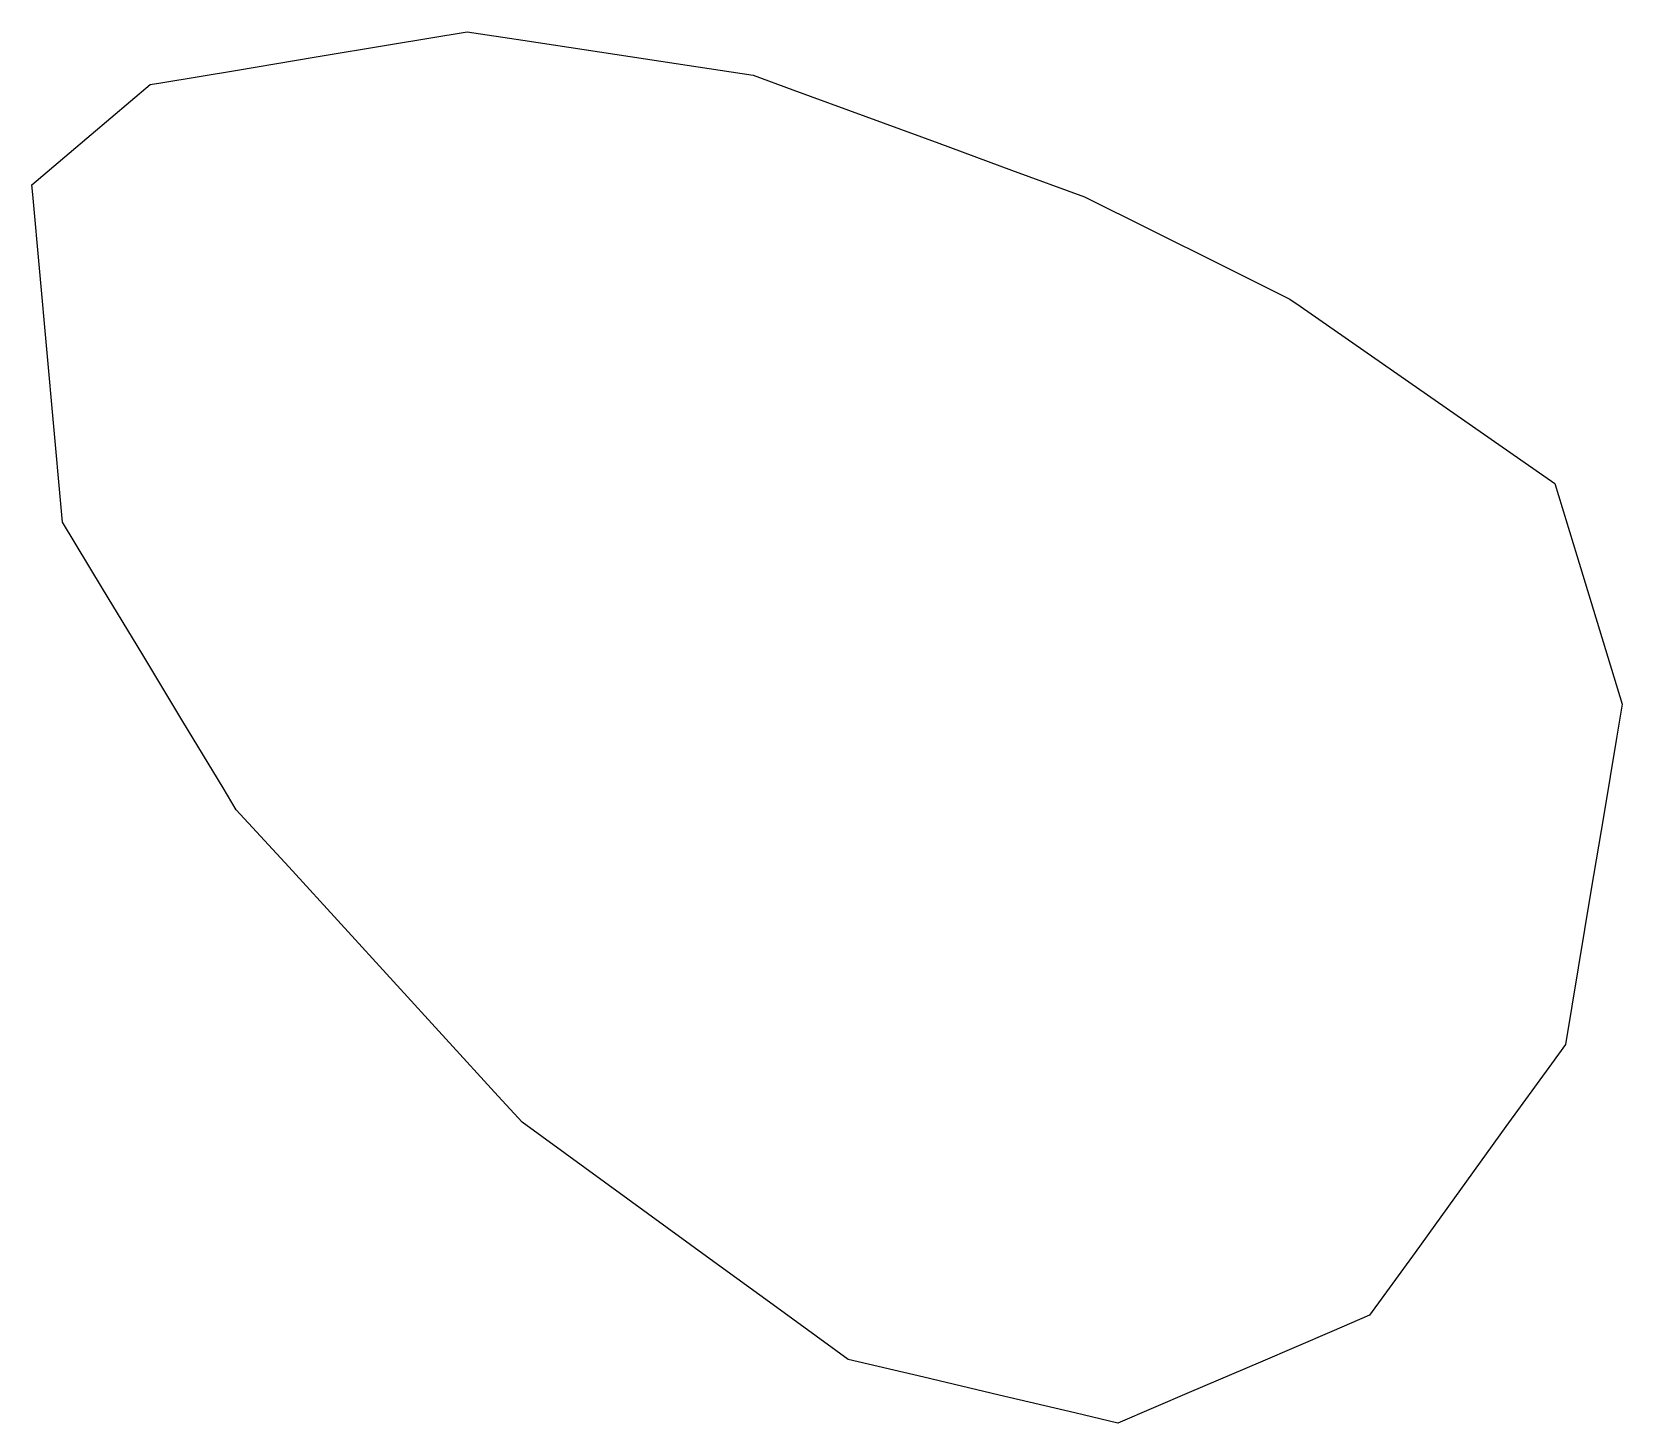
# Model space of a CAD drawing. Header units: millimetres. Extents: x 0 to 2762, y 6 to 2482.
# Drawn here: x 1436.47 to 1456.96, y 982.78 to 1000.71 of the extents above; entities that cross this region are included whole.
import ezdxf

# ---------------------------------------------------------------- set-up
doc = ezdxf.new("R2010")
doc.units = ezdxf.units.MM
doc.layers.add('ALL_HOLES', color=1, linetype='Continuous')
doc.layers.add('OUTLINE_ISLAND_01_HOLE_49', color=1, linetype='Continuous')

msp = doc.modelspace()

# ---------------------------------------------------------------- linework, layer by layer
at = {"layer": 'ALL_HOLES'}
msp.add_lwpolyline([(1436.4659, 998.7402), (1437.2293, 999.3862), (1437.9927, 1000.0321), (1438.1303, 1000.055), (1439.1168, 1000.219), (1440.1032, 1000.3831), (1441.0897, 1000.5471), (1442.0761, 1000.7112), (1442.7955, 1000.602), (1443.7842, 1000.4519), (1444.7729, 1000.3018), (1445.7615, 1000.1518), (1446.2764, 999.9631), (1447.2154, 999.619), (1448.1543, 999.2748), (1449.0932, 998.9307), (1450.0321, 998.5866), (1450.8897, 998.1592), (1451.7847, 997.7131), (1452.6797, 997.267), (1452.8116, 997.1752), (1453.6328, 996.6045), (1454.4539, 996.0338), (1455.2751, 995.463), (1456.0962, 994.8923), (1456.3802, 993.9616), (1456.6721, 993.0052), (1456.9639, 992.0487), (1456.8907, 991.6101), (1456.7261, 990.6237), (1456.5615, 989.6374), (1456.3968, 988.651), (1456.2322, 987.6647), (1456.0515, 987.4148), (1455.4655, 986.6045), (1454.8795, 985.7942), (1454.2935, 984.9839), (1453.7075, 984.1736), (1453.2223, 983.9657), (1452.3031, 983.5717), (1451.384, 983.1778), (1450.4648, 982.7839), (1449.9082, 982.9156), (1448.9351, 983.1458), (1447.962, 983.3761), (1446.9888, 983.6063), (1446.8289, 983.7225), (1446.0201, 984.3106), (1445.2112, 984.8986), (1444.4024, 985.4866), (1443.5936, 986.0746), (1442.7847, 986.6626), (1442.4768, 986.9992), (1441.8017, 987.7369), (1441.1266, 988.4747), (1440.4515, 989.2124), (1439.7765, 989.9502), (1439.1014, 990.6879), (1438.9302, 990.9709), (1438.4126, 991.8266), (1437.8951, 992.6822), (1437.3775, 993.5379), (1436.8599, 994.3935), (1436.8384, 994.6312), (1436.7481, 995.6271), (1436.6578, 996.623), (1436.5676, 997.6189), (1436.4773, 998.6149)], close=True, dxfattribs=at)
at = {"layer": 'OUTLINE_ISLAND_01_HOLE_49'}
msp.add_lwpolyline([(1436.4659, 998.7402), (1437.2293, 999.3862), (1437.9927, 1000.0321), (1438.1303, 1000.055), (1439.1168, 1000.219), (1440.1032, 1000.3831), (1441.0897, 1000.5471), (1442.0761, 1000.7112), (1442.7955, 1000.602), (1443.7842, 1000.4519), (1444.7729, 1000.3018), (1445.7615, 1000.1518), (1446.2764, 999.9631), (1447.2154, 999.619), (1448.1543, 999.2748), (1449.0932, 998.9307), (1450.0321, 998.5866), (1450.8897, 998.1592), (1451.7847, 997.7131), (1452.6797, 997.267), (1452.8116, 997.1752), (1453.6328, 996.6045), (1454.4539, 996.0338), (1455.2751, 995.463), (1456.0962, 994.8923), (1456.3802, 993.9616), (1456.6721, 993.0052), (1456.9639, 992.0487), (1456.8907, 991.6101), (1456.7261, 990.6237), (1456.5615, 989.6374), (1456.3968, 988.651), (1456.2322, 987.6647), (1456.0515, 987.4148), (1455.4655, 986.6045), (1454.8795, 985.7942), (1454.2935, 984.9839), (1453.7075, 984.1736), (1453.2223, 983.9657), (1452.3031, 983.5717), (1451.384, 983.1778), (1450.4648, 982.7839), (1449.9082, 982.9156), (1448.9351, 983.1458), (1447.962, 983.3761), (1446.9888, 983.6063), (1446.8289, 983.7225), (1446.0201, 984.3106), (1445.2112, 984.8986), (1444.4024, 985.4866), (1443.5936, 986.0746), (1442.7847, 986.6626), (1442.4768, 986.9992), (1441.8017, 987.7369), (1441.1266, 988.4747), (1440.4515, 989.2124), (1439.7765, 989.9502), (1439.1014, 990.6879), (1438.9302, 990.9709), (1438.4126, 991.8266), (1437.8951, 992.6822), (1437.3775, 993.5379), (1436.8599, 994.3935), (1436.8384, 994.6312), (1436.7481, 995.6271), (1436.6578, 996.623), (1436.5676, 997.6189), (1436.4773, 998.6149)], close=True, dxfattribs=at)

doc.saveas('drawing.dxf')
